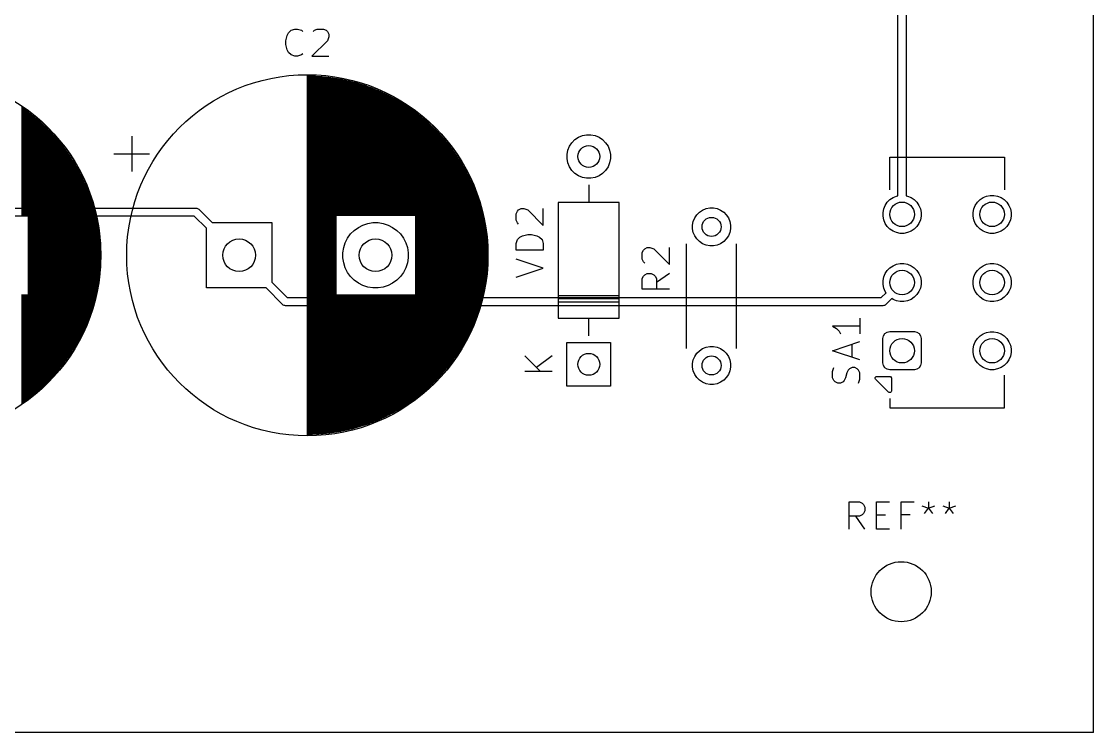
# Model space of a CAD drawing. Extents: x 119.8 to 199.8, y -185.2 to -95.2.
# Drawn here: x 160.46 to 199.76, y -185.16 to -159.09 of the extents above; entities that cross this region are included whole.
import ezdxf

# ---------------------------------------------------------------- set-up
doc = ezdxf.new("R2010")
doc.units = 0
doc.layers.add('BLACK', color=7, linetype='CONTINUOUS')

msp = doc.modelspace()

# ---------------------------------------------------------------- linework, layer by layer
at = {"layer": 'BLACK', "linetype": 'CONTINUOUS'}
for p, q in [((199.7556, -185.1644), (199.7556, -95.1644)), ((192.5881, -165.48396), (192.5881, -143.209032)), ((192.8881, -143.1469), (192.8881, -165.48396)), ((170.20229, -159.607314), (170.249909, -159.512076)), ((170.249909, -159.512076), (170.345147, -159.416838)), ((170.345147, -159.416838), (170.488004, -159.369219)), ((170.488004, -159.369219), (170.583242, -159.369219)), ((170.583242, -159.369219), (170.726099, -159.416838)), ((170.726099, -159.416838), (170.773718, -159.464457)), ((171.154671, -159.464457), (171.20229, -159.416838)), ((171.20229, -159.416838), (171.297528, -159.369219)), ((171.297528, -159.369219), (171.535623, -159.369219)), ((171.535623, -159.369219), (171.630861, -159.416838)), ((171.630861, -159.416838), (171.67848, -159.464457)), ((171.67848, -159.464457), (171.726099, -159.559695)), ((170.154671, -159.79779), (170.20229, -159.607314)), ((170.154671, -159.940647), (170.154671, -159.79779)), ((171.67848, -159.79779), (171.107052, -160.369219)), ((171.726099, -159.654933), (171.67848, -159.79779)), ((171.726099, -159.559695), (171.726099, -159.654933)), ((170.20229, -160.131123), (170.154671, -159.940647)), ((170.249909, -160.226361), (170.20229, -160.131123)), ((170.345147, -160.3216), (170.249909, -160.226361)), ((170.773718, -160.27398), (170.726099, -160.3216)), ((170.488004, -160.369219), (170.345147, -160.3216)), ((170.583242, -160.369219), (170.488004, -160.369219)), ((170.726099, -160.3216), (170.583242, -160.369219)), ((171.107052, -160.369219), (171.726099, -160.369219)), ((170.940385, -161.0844), (170.940385, -174.2444)), ((170.980385, -161.0844), (170.980385, -174.2444)), ((171.020385, -161.0844), (171.020385, -174.2444)), ((171.060385, -161.0854), (171.060385, -174.2434)), ((171.100385, -161.0864), (171.100385, -174.2424)), ((171.140385, -161.0874), (171.140385, -174.2414)), ((171.180385, -161.0884), (171.180385, -174.2404)), ((171.220385, -161.0904), (171.220385, -174.2384)), ((171.260385, -161.0924), (171.260385, -174.2364)), ((171.300385, -161.0944), (171.300385, -174.2344)), ((171.340385, -161.0964), (171.340385, -174.2324)), ((171.380385, -161.0994), (171.380385, -174.2294)), ((171.420385, -161.1014), (171.420385, -174.2274)), ((171.460385, -161.1044), (171.460385, -174.2244)), ((171.500385, -161.1084), (171.500385, -174.2204)), ((171.540385, -161.1114), (171.540385, -174.2174)), ((171.580385, -161.1154), (171.580385, -174.2134)), ((171.620385, -161.1194), (171.620385, -174.2094)), ((171.660385, -161.1234), (171.660385, -174.2054)), ((171.700385, -161.1284), (171.700385, -174.2004)), ((171.740385, -161.1334), (171.740385, -174.1954)), ((171.780385, -161.1384), (171.780385, -174.1904)), ((171.820385, -161.1434), (171.820385, -174.1854)), ((171.860385, -161.1484), (171.860385, -174.1804)), ((171.900385, -161.1544), (171.900385, -174.1744)), ((171.940385, -161.1604), (171.940385, -174.1684)), ((171.980385, -161.1664), (171.980385, -174.1624)), ((172.020385, -161.1734), (172.020385, -166.2244)), ((172.060385, -161.1794), (172.060385, -166.2244)), ((172.100385, -161.1864), (172.100385, -166.2244)), ((172.140385, -161.1944), (172.140385, -166.2244)), ((172.180385, -161.2014), (172.180385, -166.2244)), ((172.220385, -161.2094), (172.220385, -166.2244)), ((172.260385, -161.2174), (172.260385, -166.2244)), ((172.300385, -161.2254), (172.300385, -166.2244)), ((172.340385, -161.2344), (172.340385, -166.2244)), ((172.380385, -161.2434), (172.380385, -166.2244)), ((172.420385, -161.2524), (172.420385, -166.2244)), ((172.460385, -161.2614), (172.460385, -166.2244)), ((172.500385, -161.2704), (172.500385, -166.2244)), ((172.540385, -161.2804), (172.540385, -166.2244)), ((172.580385, -161.2904), (172.580385, -166.2244)), ((172.620385, -161.3014), (172.620385, -166.2244)), ((172.660385, -161.3114), (172.660385, -166.2244)), ((172.700385, -161.3224), (172.700385, -166.2244)), ((172.740385, -161.3334), (172.740385, -166.2244)), ((172.780385, -161.3454), (172.780385, -166.2244)), ((172.820385, -161.3574), (172.820385, -166.2244)), ((172.860385, -161.3694), (172.860385, -166.2244)), ((172.900385, -161.3814), (172.900385, -166.2244)), ((172.940385, -161.3934), (172.940385, -166.2244)), ((172.980385, -161.4064), (172.980385, -166.2244)), ((173.020385, -161.4194), (173.020385, -166.2244)), ((173.060385, -161.4334), (173.060385, -166.2244)), ((173.100385, -161.4464), (173.100385, -166.2244)), ((173.140385, -161.4604), (173.140385, -166.2244)), ((173.180385, -161.4744), (173.180385, -166.2244)), ((173.220385, -161.4894), (173.220385, -166.2244)), ((173.260385, -161.5044), (173.260385, -166.2244)), ((173.300385, -161.5194), (173.300385, -166.2244)), ((173.340385, -161.5344), (173.340385, -166.2244)), ((173.380385, -161.5504), (173.380385, -166.2244)), ((173.420385, -161.5664), (173.420385, -166.2244)), ((173.460385, -161.5824), (173.460385, -166.2244)), ((173.500385, -161.5994), (173.500385, -166.2244)), ((173.540385, -161.6164), (173.540385, -166.2244)), ((173.580385, -161.6334), (173.580385, -166.2244)), ((173.620385, -161.6514), (173.620385, -166.2244)), ((173.660385, -161.6694), (173.660385, -166.2244)), ((173.700385, -161.6874), (173.700385, -166.2244)), ((173.740385, -161.7054), (173.740385, -166.2244)), ((173.780385, -161.7244), (173.780385, -166.2244)), ((173.820385, -161.7434), (173.820385, -166.2244)), ((173.860385, -161.7634), (173.860385, -166.2244)), ((173.900385, -161.7834), (173.900385, -166.2244)), ((173.940385, -161.8034), (173.940385, -166.2244)), ((173.980385, -161.8234), (173.980385, -166.2244)), ((174.020385, -161.8444), (174.020385, -166.2244)), ((174.060385, -161.8654), (174.060385, -166.2244)), ((160.4756, -162.2284), (160.4756, -166.2244)), ((160.5156, -162.2554), (160.5156, -166.2244)), ((174.100385, -161.8874), (174.100385, -166.2244)), ((174.140385, -161.9094), (174.140385, -166.2244)), ((174.180385, -161.9314), (174.180385, -166.2244)), ((174.220385, -161.9544), (174.220385, -166.2244)), ((174.260385, -161.9774), (174.260385, -166.2244)), ((174.300385, -162.0004), (174.300385, -166.2244)), ((174.340385, -162.0244), (174.340385, -166.2244)), ((174.380385, -162.0484), (174.380385, -166.2244)), ((174.420385, -162.0724), (174.420385, -166.2244)), ((174.460385, -162.0974), (174.460385, -166.2244)), ((174.500385, -162.1234), (174.500385, -166.2244)), ((174.540385, -162.1484), (174.540385, -166.2244)), ((174.580385, -162.1754), (174.580385, -166.2244)), ((174.620385, -162.2014), (174.620385, -166.2244)), ((174.660385, -162.2284), (174.660385, -166.2244)), ((174.700385, -162.2554), (174.700385, -166.2244)), ((160.5556, -162.2834), (160.5556, -166.2244)), ((160.5956, -162.3124), (160.5956, -166.2244)), ((160.6356, -162.3404), (160.6356, -166.2244)), ((160.6756, -162.3694), (160.6756, -166.2244)), ((160.7156, -162.3994), (160.7156, -172.9294)), ((160.7556, -162.4294), (160.7556, -172.8994)), ((160.7956, -162.4604), (160.7956, -172.8684)), ((160.8356, -162.4914), (160.8356, -172.8374)), ((160.8756, -162.5224), (160.8756, -172.8064)), ((160.9156, -162.5544), (160.9156, -172.7744)), ((160.9556, -162.5874), (160.9556, -172.7414)), ((160.9956, -162.6204), (160.9956, -172.7084)), ((161.0356, -162.6544), (161.0356, -172.6744)), ((174.740385, -162.2834), (174.740385, -166.2244)), ((174.780385, -162.3124), (174.780385, -166.2244)), ((174.820385, -162.3404), (174.820385, -166.2244)), ((174.860385, -162.3694), (174.860385, -166.2244)), ((174.900385, -162.3994), (174.900385, -172.9294)), ((174.940385, -162.4294), (174.940385, -172.8994)), ((174.980385, -162.4604), (174.980385, -172.8684)), ((175.020385, -162.4914), (175.020385, -172.8374)), ((175.060385, -162.5224), (175.060385, -172.8064)), ((175.100385, -162.5544), (175.100385, -172.7744)), ((175.140385, -162.5874), (175.140385, -172.7414)), ((175.180385, -162.6204), (175.180385, -172.7084)), ((175.220385, -162.6544), (175.220385, -172.6744)), ((161.0756, -162.6884), (161.0756, -172.6404)), ((161.1156, -162.7234), (161.1156, -172.6054)), ((161.1556, -162.7584), (161.1556, -172.5704)), ((161.1956, -162.7944), (161.1956, -172.5344)), ((161.2356, -162.8304), (161.2356, -172.4984)), ((161.2756, -162.8674), (161.2756, -172.4614)), ((161.3156, -162.9054), (161.3156, -172.4234)), ((161.3556, -162.9434), (161.3556, -172.3854)), ((161.3956, -162.9824), (161.3956, -172.3464)), ((161.4356, -163.0224), (161.4356, -172.3064)), ((175.260385, -162.6884), (175.260385, -172.6404)), ((175.300385, -162.7234), (175.300385, -172.6054)), ((175.340385, -162.7584), (175.340385, -172.5704)), ((175.380385, -162.7944), (175.380385, -172.5344)), ((175.420385, -162.8304), (175.420385, -172.4984)), ((175.460385, -162.8674), (175.460385, -172.4614)), ((175.500385, -162.9054), (175.500385, -172.4234)), ((175.540385, -162.9434), (175.540385, -172.3854)), ((175.580385, -162.9824), (175.580385, -172.3464)), ((175.620385, -163.0224), (175.620385, -172.3064)), ((161.4756, -163.0624), (161.4756, -172.2664)), ((161.5156, -163.1034), (161.5156, -172.2254)), ((161.5556, -163.1454), (161.5556, -172.1834)), ((161.5956, -163.1874), (161.5956, -172.1414)), ((161.6356, -163.2314), (161.6356, -172.0974)), ((161.6756, -163.2754), (161.6756, -172.0534)), ((161.7156, -163.3204), (161.7156, -172.0084)), ((161.7556, -163.3654), (161.7556, -171.9634)), ((161.7956, -163.4124), (161.7956, -171.9164)), ((164.505816, -163.2994), (164.505816, -164.5994)), ((175.660385, -163.0624), (175.660385, -172.2664)), ((175.700385, -163.1034), (175.700385, -172.2254)), ((175.740385, -163.1454), (175.740385, -172.1834)), ((175.780385, -163.1874), (175.780385, -172.1414)), ((175.820385, -163.2314), (175.820385, -172.0974)), ((175.860385, -163.2754), (175.860385, -172.0534)), ((175.900385, -163.3204), (175.900385, -172.0084)), ((175.940385, -163.3654), (175.940385, -171.9634)), ((175.980385, -163.4124), (175.980385, -171.9164)), ((180.637192, -163.536885), (180.748085, -163.425992)), ((180.748085, -163.425992), (180.878483, -163.338863)), ((180.878483, -163.338863), (181.023372, -163.278848)), ((181.023372, -163.278848), (181.177186, -163.248252)), ((181.177186, -163.248252), (181.334014, -163.248252)), ((181.334014, -163.248252), (181.487828, -163.278848)), ((181.487828, -163.278848), (181.632717, -163.338863)), ((181.632717, -163.338863), (181.763115, -163.425992)), ((181.763115, -163.425992), (181.874008, -163.536885)), ((161.8356, -163.4594), (161.8356, -171.8694)), ((161.8756, -163.5084), (161.8756, -171.8204)), ((161.9156, -163.5574), (161.9156, -171.7714)), ((161.9556, -163.6074), (161.9556, -171.7214)), ((161.9956, -163.6584), (161.9956, -171.6704)), ((162.0356, -163.7114), (162.0356, -171.6174)), ((162.0756, -163.7644), (162.0756, -171.5644)), ((162.1156, -163.8194), (162.1156, -171.5094)), ((176.020385, -163.4594), (176.020385, -171.8694)), ((176.060385, -163.5084), (176.060385, -171.8204)), ((176.100385, -163.5574), (176.100385, -171.7714)), ((176.140385, -163.6074), (176.140385, -171.7214)), ((176.180385, -163.6584), (176.180385, -171.6704)), ((176.220385, -163.7114), (176.220385, -171.6174)), ((176.260385, -163.7644), (176.260385, -171.5644)), ((176.300385, -163.8194), (176.300385, -171.5094)), ((180.459452, -163.965986), (180.490048, -163.812172)), ((180.490048, -163.812172), (180.550063, -163.667283)), ((180.550063, -163.667283), (180.637192, -163.536885)), ((181.874008, -163.536885), (181.961137, -163.667283)), ((181.961137, -163.667283), (182.021152, -163.812172)), ((182.021152, -163.812172), (182.051748, -163.965986)), ((162.1556, -163.8754), (162.1556, -171.4534)), ((162.1956, -163.9324), (162.1956, -171.3964)), ((162.2356, -163.9904), (162.2356, -171.3384)), ((162.2756, -164.0504), (162.2756, -171.2784)), ((162.3156, -164.1114), (162.3156, -171.2174)), ((162.3556, -164.1744), (162.3556, -171.1544)), ((162.3956, -164.2384), (162.3956, -171.0904)), ((163.855816, -163.9494), (165.155816, -163.9494)), ((176.340385, -163.8754), (176.340385, -171.4534)), ((176.380385, -163.9324), (176.380385, -171.3964)), ((176.420385, -163.9904), (176.420385, -171.3384)), ((176.460385, -164.0504), (176.460385, -171.2784)), ((176.500385, -164.1114), (176.500385, -171.2174)), ((176.540385, -164.1744), (176.540385, -171.1544)), ((176.580385, -164.2384), (176.580385, -171.0904)), ((180.459452, -164.122814), (180.459452, -163.965986)), ((180.490048, -164.276628), (180.459452, -164.122814)), ((182.051748, -164.122814), (182.021152, -164.276628)), ((182.051748, -163.965986), (182.051748, -164.122814)), ((192.2881, -164.0644), (196.4881, -164.0644)), ((192.2881, -165.2644), (192.2881, -164.0644)), ((196.4881, -164.0644), (196.4881, -165.2644)), ((162.4356, -164.3044), (162.4356, -171.0244)), ((162.4756, -164.3714), (162.4756, -170.9574)), ((162.5156, -164.4414), (162.5156, -170.8874)), ((162.5556, -164.5134), (162.5556, -170.8154)), ((162.5956, -164.5874), (162.5956, -170.7414)), ((176.620385, -164.3044), (176.620385, -171.0244)), ((176.660385, -164.3714), (176.660385, -170.9574)), ((176.700385, -164.4414), (176.700385, -170.8874)), ((176.740385, -164.5134), (176.740385, -170.8154)), ((176.780385, -164.5874), (176.780385, -170.7414)), ((180.550063, -164.421517), (180.490048, -164.276628)), ((180.637192, -164.551915), (180.550063, -164.421517)), ((180.748085, -164.662808), (180.637192, -164.551915)), ((181.874008, -164.551915), (181.763115, -164.662808)), ((181.961137, -164.421517), (181.874008, -164.551915)), ((182.021152, -164.276628), (181.961137, -164.421517)), ((162.6356, -164.6634), (162.6356, -170.6654)), ((162.6756, -164.7414), (162.6756, -170.5874)), ((162.7156, -164.8234), (162.7156, -170.5054)), ((162.7556, -164.9074), (162.7556, -170.4214)), ((162.7956, -164.9944), (162.7956, -170.3344)), ((176.820385, -164.6634), (176.820385, -170.6654)), ((176.860385, -164.7414), (176.860385, -170.5874)), ((176.900385, -164.8234), (176.900385, -170.5054)), ((176.940385, -164.9074), (176.940385, -170.4214)), ((176.980385, -164.9944), (176.980385, -170.3344)), ((180.878483, -164.749937), (180.748085, -164.662808)), ((181.023372, -164.809952), (180.878483, -164.749937)), ((181.177186, -164.840548), (181.023372, -164.809952)), ((181.334014, -164.840548), (181.177186, -164.840548)), ((181.487828, -164.809952), (181.334014, -164.840548)), ((181.632717, -164.749937), (181.487828, -164.809952)), ((181.763115, -164.662808), (181.632717, -164.749937)), ((162.8356, -165.0854), (162.8356, -170.2434)), ((162.8756, -165.1804), (162.8756, -170.1484)), ((162.9156, -165.2794), (162.9156, -170.0494)), ((162.9556, -165.3844), (162.9556, -169.9444)), ((177.020385, -165.0854), (177.020385, -170.2434)), ((177.060385, -165.1804), (177.060385, -170.1484)), ((177.100385, -165.2794), (177.100385, -170.0494)), ((177.140385, -165.3844), (177.140385, -169.9444)), ((181.2556, -165.0844), (181.2556, -165.7344)), ((162.9956, -165.4934), (162.9956, -169.8354)), ((163.0356, -165.6104), (163.0356, -169.7184)), ((163.0756, -165.7344), (163.0756, -169.5944)), ((177.180385, -165.4934), (177.180385, -169.8354)), ((177.220385, -165.6104), (177.220385, -169.7184)), ((177.260385, -165.7344), (177.260385, -169.5944)), ((180.1356, -165.7344), (180.1356, -169.9744)), ((182.3756, -165.7344), (180.1356, -165.7344)), ((182.3756, -169.9744), (182.3756, -165.7344)), ((192.120755, -165.834422), (192.196993, -165.720325)), ((192.196993, -165.720325), (192.294025, -165.623293)), ((192.294025, -165.623293), (192.408122, -165.547055)), ((192.408122, -165.547055), (192.534901, -165.494542)), ((192.534901, -165.494542), (192.5881, -165.48396)), ((192.8881, -165.48396), (192.941299, -165.494542)), ((192.941299, -165.494542), (193.068078, -165.547055)), ((193.068078, -165.547055), (193.182175, -165.623293)), ((193.182175, -165.623293), (193.279207, -165.720325)), ((193.279207, -165.720325), (193.355445, -165.834422)), ((195.420755, -165.834422), (195.496993, -165.720325)), ((195.496993, -165.720325), (195.594025, -165.623293)), ((195.594025, -165.623293), (195.708122, -165.547055)), ((195.708122, -165.547055), (195.834901, -165.494542)), ((195.834901, -165.494542), (195.969488, -165.467771)), ((195.969488, -165.467771), (196.106712, -165.467771)), ((196.106712, -165.467771), (196.241299, -165.494542)), ((196.241299, -165.494542), (196.368078, -165.547055)), ((196.368078, -165.547055), (196.482175, -165.623293)), ((196.482175, -165.623293), (196.579207, -165.720325)), ((196.579207, -165.720325), (196.655445, -165.834422)), ((148.239747, -165.9344), (166.860385, -165.9344)), ((163.1156, -165.8674), (163.1156, -169.4614)), ((163.1556, -166.0124), (163.1556, -169.3164)), ((163.1956, -166.1714), (163.1956, -169.1574)), ((166.860385, -165.9344), (166.889649, -165.937282)), ((166.889649, -165.937282), (166.912046, -165.946559)), ((166.912046, -165.946559), (166.94372, -165.959679)), ((166.94372, -165.959679), (166.966451, -165.978334)), ((166.966451, -165.978334), (167.452517, -166.4644)), ((177.300385, -165.8674), (177.300385, -169.4614)), ((177.340385, -166.0124), (177.340385, -169.3164)), ((177.380385, -166.1714), (177.380385, -169.1574)), ((178.590419, -166.14059), (178.638038, -166.045352)), ((178.590419, -166.378685), (178.590419, -166.14059)), ((178.638038, -166.045352), (178.685657, -165.997733)), ((178.685657, -165.997733), (178.780895, -165.950114)), ((178.780895, -165.950114), (178.876133, -165.950114)), ((178.876133, -165.950114), (179.01899, -165.997733)), ((179.01899, -165.997733), (179.590419, -166.569161)), ((179.590419, -166.569161), (179.590419, -165.950114)), ((185.138255, -166.294422), (185.214493, -166.180325)), ((185.214493, -166.180325), (185.311525, -166.083293)), ((185.311525, -166.083293), (185.425622, -166.007055)), ((185.425622, -166.007055), (185.552401, -165.954542)), ((185.552401, -165.954542), (185.686988, -165.927771)), ((185.686988, -165.927771), (185.824212, -165.927771)), ((185.824212, -165.927771), (185.958799, -165.954542)), ((185.958799, -165.954542), (186.085578, -166.007055)), ((186.085578, -166.007055), (186.199675, -166.083293)), ((186.199675, -166.083293), (186.296707, -166.180325)), ((186.296707, -166.180325), (186.372945, -166.294422)), ((192.041471, -166.095788), (192.068242, -165.961201)), ((192.041471, -166.233012), (192.041471, -166.095788)), ((192.068242, -165.961201), (192.120755, -165.834422)), ((193.355445, -165.834422), (193.407958, -165.961201)), ((193.407958, -165.961201), (193.434729, -166.095788)), ((193.434729, -166.095788), (193.434729, -166.233012)), ((195.341471, -166.095788), (195.368242, -165.961201)), ((195.341471, -166.233012), (195.341471, -166.095788)), ((195.368242, -165.961201), (195.420755, -165.834422)), ((196.655445, -165.834422), (196.707958, -165.961201)), ((196.707958, -165.961201), (196.734729, -166.095788)), ((196.734729, -166.095788), (196.734729, -166.233012)), ((166.798253, -166.2344), (148.239747, -166.2344)), ((163.2356, -166.3504), (163.2356, -168.9784)), ((163.2756, -166.5584), (163.2756, -168.7704)), ((167.240385, -166.676532), (166.798253, -166.2344)), ((167.452517, -166.4644), (169.640385, -166.4644)), ((169.640385, -166.4644), (169.640385, -168.652268)), ((172.813387, -166.641232), (172.981165, -166.555745)), ((172.981165, -166.555745), (173.160251, -166.497556)), ((173.160251, -166.497556), (173.346234, -166.468099)), ((173.346234, -166.468099), (173.534536, -166.468099)), ((173.534536, -166.468099), (173.720519, -166.497556)), ((173.720519, -166.497556), (173.899605, -166.555745)), ((173.899605, -166.555745), (174.067383, -166.641232)), ((177.420385, -166.3504), (177.420385, -168.9784)), ((177.460385, -166.5584), (177.460385, -168.7704)), ((178.638038, -166.473923), (178.590419, -166.378685)), ((178.685657, -166.521542), (178.638038, -166.473923)), ((185.058971, -166.555788), (185.085742, -166.421201)), ((185.058971, -166.693012), (185.058971, -166.555788)), ((185.085742, -166.421201), (185.138255, -166.294422)), ((186.372945, -166.294422), (186.425458, -166.421201)), ((186.425458, -166.421201), (186.452229, -166.555788)), ((186.452229, -166.555788), (186.452229, -166.693012)), ((192.068242, -166.367599), (192.041471, -166.233012)), ((192.120755, -166.494378), (192.068242, -166.367599)), ((192.196993, -166.608475), (192.120755, -166.494378)), ((193.355445, -166.494378), (193.279207, -166.608475)), ((193.407958, -166.367599), (193.355445, -166.494378)), ((193.434729, -166.233012), (193.407958, -166.367599)), ((195.368242, -166.367599), (195.341471, -166.233012)), ((195.420755, -166.494378), (195.368242, -166.367599)), ((195.496993, -166.608475), (195.420755, -166.494378)), ((196.655445, -166.494378), (196.579207, -166.608475)), ((196.707958, -166.367599), (196.655445, -166.494378)), ((196.734729, -166.233012), (196.707958, -166.367599)), ((163.3156, -166.8154), (163.3156, -168.5134)), ((167.240385, -168.8644), (167.240385, -166.676532)), ((172.417217, -167.037402), (172.527898, -166.885062)), ((172.527898, -166.885062), (172.661047, -166.751913)), ((172.661047, -166.751913), (172.813387, -166.641232)), ((174.067383, -166.641232), (174.219723, -166.751913)), ((174.219723, -166.751913), (174.352872, -166.885062)), ((174.352872, -166.885062), (174.463553, -167.037402)), ((177.500385, -166.8154), (177.500385, -168.5134)), ((178.733276, -166.997733), (178.828514, -166.950114)), ((178.828514, -166.950114), (179.01899, -166.902495)), ((179.01899, -166.902495), (179.161847, -166.902495)), ((179.161847, -166.902495), (179.352323, -166.950114)), ((179.352323, -166.950114), (179.447561, -166.997733)), ((185.085742, -166.827599), (185.058971, -166.693012)), ((185.138255, -166.954378), (185.085742, -166.827599)), ((185.214493, -167.068475), (185.138255, -166.954378)), ((186.372945, -166.954378), (186.296707, -167.068475)), ((186.425458, -166.827599), (186.372945, -166.954378)), ((186.452229, -166.693012), (186.425458, -166.827599)), ((192.294025, -166.705507), (192.196993, -166.608475)), ((192.408122, -166.781745), (192.294025, -166.705507)), ((192.534901, -166.834258), (192.408122, -166.781745)), ((192.669488, -166.861029), (192.534901, -166.834258)), ((192.806712, -166.861029), (192.669488, -166.861029)), ((192.941299, -166.834258), (192.806712, -166.861029)), ((193.068078, -166.781745), (192.941299, -166.834258)), ((193.182175, -166.705507), (193.068078, -166.781745)), ((193.279207, -166.608475), (193.182175, -166.705507)), ((195.594025, -166.705507), (195.496993, -166.608475)), ((195.708122, -166.781745), (195.594025, -166.705507)), ((195.834901, -166.834258), (195.708122, -166.781745)), ((195.969488, -166.861029), (195.834901, -166.834258)), ((196.106712, -166.861029), (195.969488, -166.861029)), ((196.241299, -166.834258), (196.106712, -166.861029)), ((196.368078, -166.781745), (196.241299, -166.834258)), ((196.482175, -166.705507), (196.368078, -166.781745)), ((196.579207, -166.608475), (196.482175, -166.705507)), ((163.3556, -167.1904), (163.3556, -168.1384)), ((172.273541, -167.384266), (172.33173, -167.20518)), ((172.33173, -167.20518), (172.417217, -167.037402)), ((174.463553, -167.037402), (174.54904, -167.20518)), ((174.54904, -167.20518), (174.607229, -167.384266)), ((177.540385, -167.1904), (177.540385, -168.1384)), ((178.590419, -167.235828), (178.638038, -167.092971)), ((178.590419, -167.473923), (178.590419, -167.235828)), ((178.638038, -167.092971), (178.733276, -166.997733)), ((179.447561, -166.997733), (179.5428, -167.092971)), ((179.5428, -167.092971), (179.590419, -167.235828)), ((179.590419, -167.235828), (179.590419, -167.473923)), ((183.305657, -167.426304), (183.400895, -167.378685)), ((183.400895, -167.378685), (183.496133, -167.378685)), ((183.496133, -167.378685), (183.63899, -167.426304)), ((184.210419, -167.997732), (184.210419, -167.378685)), ((184.8356, -171.0844), (184.8356, -167.2444)), ((185.311525, -167.165507), (185.214493, -167.068475)), ((185.425622, -167.241745), (185.311525, -167.165507)), ((185.552401, -167.294258), (185.425622, -167.241745)), ((185.686988, -167.321029), (185.552401, -167.294258)), ((185.824212, -167.321029), (185.686988, -167.321029)), ((185.958799, -167.294258), (185.824212, -167.321029)), ((186.085578, -167.241745), (185.958799, -167.294258)), ((186.199675, -167.165507), (186.085578, -167.241745)), ((186.296707, -167.068475), (186.199675, -167.165507)), ((186.6756, -171.0844), (186.6756, -167.2444)), ((172.244084, -167.570249), (172.273541, -167.384266)), ((172.244084, -167.758551), (172.244084, -167.570249)), ((172.273541, -167.944534), (172.244084, -167.758551)), ((174.607229, -167.384266), (174.636686, -167.570249)), ((174.636686, -167.758551), (174.607229, -167.944534)), ((174.636686, -167.570249), (174.636686, -167.758551)), ((179.590419, -167.473923), (178.590419, -167.473923)), ((183.210419, -167.569161), (183.258038, -167.473923)), ((183.210419, -167.807256), (183.210419, -167.569161)), ((183.258038, -167.473923), (183.305657, -167.426304)), ((183.63899, -167.426304), (184.210419, -167.997732)), ((172.33173, -168.12362), (172.273541, -167.944534)), ((172.417217, -168.291398), (172.33173, -168.12362)), ((174.54904, -168.12362), (174.463553, -168.291398)), ((174.607229, -167.944534), (174.54904, -168.12362)), ((179.590419, -168.14059), (178.590419, -167.807257)), ((178.590419, -168.473923), (179.590419, -168.14059)), ((183.258038, -167.902494), (183.210419, -167.807256)), ((183.305657, -167.950113), (183.258038, -167.902494)), ((192.196993, -168.220325), (192.294025, -168.123293)), ((192.294025, -168.123293), (192.408122, -168.047055)), ((192.408122, -168.047055), (192.534901, -167.994542)), ((192.534901, -167.994542), (192.669488, -167.967771)), ((192.669488, -167.967771), (192.806712, -167.967771)), ((192.806712, -167.967771), (192.941299, -167.994542)), ((192.941299, -167.994542), (193.068078, -168.047055)), ((193.068078, -168.047055), (193.182175, -168.123293)), ((193.182175, -168.123293), (193.279207, -168.220325)), ((195.496993, -168.220325), (195.594025, -168.123293)), ((195.594025, -168.123293), (195.708122, -168.047055)), ((195.708122, -168.047055), (195.834901, -167.994542)), ((195.834901, -167.994542), (195.969488, -167.967771)), ((195.969488, -167.967771), (196.106712, -167.967771)), ((196.106712, -167.967771), (196.241299, -167.994542)), ((196.241299, -167.994542), (196.368078, -168.047055)), ((196.368078, -168.047055), (196.482175, -168.123293)), ((196.482175, -168.123293), (196.579207, -168.220325)), ((172.527898, -168.443738), (172.417217, -168.291398)), ((172.661047, -168.576887), (172.527898, -168.443738)), ((174.352872, -168.443738), (174.219723, -168.576887)), ((174.463553, -168.291398), (174.352872, -168.443738)), ((183.210419, -168.521542), (183.258038, -168.426304)), ((183.210419, -168.902494), (183.210419, -168.521542)), ((183.258038, -168.426304), (183.305657, -168.378685)), ((183.305657, -168.378685), (183.400895, -168.331066)), ((183.400895, -168.331066), (183.543752, -168.331066)), ((183.543752, -168.331066), (183.63899, -168.378685)), ((183.63899, -168.378685), (183.686609, -168.426304)), ((183.686609, -168.426304), (183.734228, -168.521542)), ((184.210419, -168.331066), (183.734228, -168.664399)), ((183.734228, -168.521542), (183.734228, -168.902494)), ((192.041471, -168.595788), (192.068242, -168.461201)), ((192.068242, -168.461201), (192.120755, -168.334422)), ((192.120755, -168.334422), (192.196993, -168.220325)), ((193.279207, -168.220325), (193.355445, -168.334422)), ((193.355445, -168.334422), (193.407958, -168.461201)), ((193.407958, -168.461201), (193.434729, -168.595788)), ((195.341471, -168.595788), (195.368242, -168.461201)), ((195.368242, -168.461201), (195.420755, -168.334422)), ((195.420755, -168.334422), (195.496993, -168.220325)), ((196.579207, -168.220325), (196.655445, -168.334422)), ((196.655445, -168.334422), (196.707958, -168.461201)), ((196.707958, -168.461201), (196.734729, -168.595788)), ((169.428253, -168.8644), (167.240385, -168.8644)), ((170.034319, -169.470466), (169.428253, -168.8644)), ((169.640385, -168.652268), (170.202517, -169.2144)), ((172.813387, -168.687568), (172.661047, -168.576887)), ((172.981165, -168.773055), (172.813387, -168.687568)), ((173.160251, -168.831244), (172.981165, -168.773055)), ((173.346234, -168.860701), (173.160251, -168.831244)), ((173.534536, -168.860701), (173.346234, -168.860701)), ((173.720519, -168.831244), (173.534536, -168.860701)), ((173.899605, -168.773055), (173.720519, -168.831244)), ((174.067383, -168.687568), (173.899605, -168.773055)), ((174.219723, -168.576887), (174.067383, -168.687568)), ((184.210419, -168.902494), (183.210419, -168.902494)), ((192.041471, -168.733012), (192.041471, -168.595788)), ((192.068242, -168.867599), (192.041471, -168.733012)), ((192.120755, -168.994378), (192.068242, -168.867599)), ((193.407958, -168.867599), (193.355445, -168.994378)), ((193.434729, -168.733012), (193.407958, -168.867599)), ((193.434729, -168.595788), (193.434729, -168.733012)), ((195.341471, -168.733012), (195.341471, -168.595788)), ((195.368242, -168.867599), (195.341471, -168.733012)), ((195.420755, -168.994378), (195.368242, -168.867599)), ((196.707958, -168.867599), (196.655445, -168.994378)), ((196.734729, -168.733012), (196.707958, -168.867599)), ((196.734729, -168.595788), (196.734729, -168.733012)), ((160.4756, -169.1044), (160.4756, -173.1004)), ((160.5156, -169.1044), (160.5156, -173.0734)), ((160.5556, -169.1044), (160.5556, -173.0454)), ((160.5956, -169.1044), (160.5956, -173.0164)), ((160.6356, -169.1044), (160.6356, -172.9884)), ((160.6756, -169.1044), (160.6756, -172.9594)), ((170.202517, -169.2144), (191.975968, -169.2144)), ((172.020385, -169.1044), (172.020385, -174.1554)), ((172.060385, -169.1044), (172.060385, -174.1494)), ((172.100385, -169.1044), (172.100385, -174.1424)), ((172.140385, -169.1044), (172.140385, -174.1344)), ((172.180385, -169.1044), (172.180385, -174.1274)), ((172.220385, -169.1044), (172.220385, -174.1194)), ((172.260385, -169.1044), (172.260385, -174.1114)), ((172.300385, -169.1044), (172.300385, -174.1034)), ((172.340385, -169.1044), (172.340385, -174.0944)), ((172.380385, -169.1044), (172.380385, -174.0854)), ((172.420385, -169.1044), (172.420385, -174.0764)), ((172.460385, -169.1044), (172.460385, -174.0674)), ((172.500385, -169.1044), (172.500385, -174.0584)), ((172.540385, -169.1044), (172.540385, -174.0484)), ((172.580385, -169.1044), (172.580385, -174.0384)), ((172.620385, -169.1044), (172.620385, -174.0274)), ((172.660385, -169.1044), (172.660385, -174.0174)), ((172.700385, -169.1044), (172.700385, -174.0064)), ((172.740385, -169.1044), (172.740385, -173.9954)), ((172.780385, -169.1044), (172.780385, -173.9834)), ((172.820385, -169.1044), (172.820385, -173.9714)), ((172.860385, -169.1044), (172.860385, -173.9594)), ((172.900385, -169.1044), (172.900385, -173.9474)), ((172.940385, -169.1044), (172.940385, -173.9354)), ((172.980385, -169.1044), (172.980385, -173.9224)), ((173.020385, -169.1044), (173.020385, -173.9094)), ((173.060385, -169.1044), (173.060385, -173.8954)), ((173.100385, -169.1044), (173.100385, -173.8824)), ((173.140385, -169.1044), (173.140385, -173.8684)), ((173.180385, -169.1044), (173.180385, -173.8544)), ((173.220385, -169.1044), (173.220385, -173.8394)), ((173.260385, -169.1044), (173.260385, -173.8244)), ((173.300385, -169.1044), (173.300385, -173.8094)), ((173.340385, -169.1044), (173.340385, -173.7944)), ((173.380385, -169.1044), (173.380385, -173.7784)), ((173.420385, -169.1044), (173.420385, -173.7624)), ((173.460385, -169.1044), (173.460385, -173.7464)), ((173.500385, -169.1044), (173.500385, -173.7294)), ((173.540385, -169.1044), (173.540385, -173.7124)), ((173.580385, -169.1044), (173.580385, -173.6954)), ((173.620385, -169.1044), (173.620385, -173.6774)), ((173.660385, -169.1044), (173.660385, -173.6594)), ((173.700385, -169.1044), (173.700385, -173.6414)), ((173.740385, -169.1044), (173.740385, -173.6234)), ((173.780385, -169.1044), (173.780385, -173.6044)), ((173.820385, -169.1044), (173.820385, -173.5854)), ((173.860385, -169.1044), (173.860385, -173.5654)), ((173.900385, -169.1044), (173.900385, -173.5454)), ((173.940385, -169.1044), (173.940385, -173.5254)), ((173.980385, -169.1044), (173.980385, -173.5054)), ((174.020385, -169.1044), (174.020385, -173.4844)), ((174.060385, -169.1044), (174.060385, -173.4634)), ((174.100385, -169.1044), (174.100385, -173.4414)), ((174.140385, -169.1044), (174.140385, -173.4194)), ((174.180385, -169.1044), (174.180385, -173.3974)), ((174.220385, -169.1044), (174.220385, -173.3744)), ((174.260385, -169.1044), (174.260385, -173.3514)), ((174.300385, -169.1044), (174.300385, -173.3284)), ((174.340385, -169.1044), (174.340385, -173.3044)), ((174.380385, -169.1044), (174.380385, -173.2804)), ((174.420385, -169.1044), (174.420385, -173.2564)), ((174.460385, -169.1044), (174.460385, -173.2314)), ((174.500385, -169.1044), (174.500385, -173.2054)), ((174.540385, -169.1044), (174.540385, -173.1804)), ((174.580385, -169.1044), (174.580385, -173.1534)), ((174.620385, -169.1044), (174.620385, -173.1274)), ((174.660385, -169.1044), (174.660385, -173.1004)), ((174.700385, -169.1044), (174.700385, -173.0734)), ((174.740385, -169.1044), (174.740385, -173.0454)), ((174.780385, -169.1044), (174.780385, -173.0164)), ((174.820385, -169.1044), (174.820385, -172.9884)), ((174.860385, -169.1044), (174.860385, -172.9594)), ((180.1356, -169.1344), (182.3756, -169.1344)), ((180.1356, -169.2544), (182.3756, -169.2544)), ((191.975968, -169.2144), (192.15089, -169.039477)), ((192.15089, -169.039477), (192.120755, -168.994378)), ((192.363022, -169.251609), (192.144166, -169.470466)), ((192.408122, -169.281745), (192.363022, -169.251609)), ((192.534901, -169.334258), (192.408122, -169.281745)), ((192.669488, -169.361029), (192.534901, -169.334258)), ((192.941299, -169.334258), (192.806712, -169.361029)), ((193.068078, -169.281745), (192.941299, -169.334258)), ((193.182175, -169.205507), (193.068078, -169.281745)), ((193.279207, -169.108475), (193.182175, -169.205507)), ((193.355445, -168.994378), (193.279207, -169.108475)), ((195.496993, -169.108475), (195.420755, -168.994378)), ((195.594025, -169.205507), (195.496993, -169.108475)), ((195.708122, -169.281745), (195.594025, -169.205507)), ((195.834901, -169.334258), (195.708122, -169.281745)), ((195.969488, -169.361029), (195.834901, -169.334258)), ((196.241299, -169.334258), (196.106712, -169.361029)), ((196.368078, -169.281745), (196.241299, -169.334258)), ((196.482175, -169.205507), (196.368078, -169.281745)), ((196.579207, -169.108475), (196.482175, -169.205507)), ((196.655445, -168.994378), (196.579207, -169.108475)), ((170.05705, -169.489121), (170.034319, -169.470466)), ((170.088724, -169.50224), (170.05705, -169.489121)), ((170.111121, -169.511518), (170.088724, -169.50224)), ((170.140385, -169.5144), (170.111121, -169.511518)), ((192.0381, -169.5144), (170.140385, -169.5144)), ((180.1356, -169.3744), (182.3756, -169.3744)), ((192.067364, -169.511518), (192.0381, -169.5144)), ((192.089761, -169.50224), (192.067364, -169.511518)), ((192.121435, -169.489121), (192.089761, -169.50224)), ((192.144166, -169.470466), (192.121435, -169.489121)), ((192.806712, -169.361029), (192.669488, -169.361029)), ((196.106712, -169.361029), (195.969488, -169.361029)), ((180.1356, -169.9744), (182.3756, -169.9744)), ((181.2556, -170.6244), (181.2556, -169.9744)), ((191.192919, -169.973923), (191.192919, -170.545351)), ((191.192919, -170.259637), (190.192919, -170.259637)), ((190.192919, -170.259637), (190.335776, -170.354875)), ((190.335776, -170.354875), (190.431014, -170.450113)), ((190.431014, -170.450113), (190.478633, -170.545351)), ((192.111323, -170.537623), (192.192429, -170.48343)), ((192.192429, -170.48343), (192.2881, -170.4644)), ((192.2881, -170.4644), (193.1881, -170.4644)), ((193.1881, -170.4644), (193.283771, -170.48343)), ((193.283771, -170.48343), (193.364877, -170.537623)), ((195.708122, -170.547055), (195.834901, -170.494542)), ((195.834901, -170.494542), (195.969488, -170.467771)), ((195.969488, -170.467771), (196.106712, -170.467771)), ((196.106712, -170.467771), (196.241299, -170.494542)), ((196.241299, -170.494542), (196.368078, -170.547055)), ((180.4556, -172.4644), (180.4556, -170.8644)), ((180.4556, -170.8644), (182.0556, -170.8644)), ((182.0556, -170.8644), (182.0556, -172.4644)), ((190.192919, -171.164399), (191.192919, -170.831066)), ((192.0381, -170.7144), (192.05713, -170.618729)), ((192.0381, -171.6144), (192.0381, -170.7144)), ((192.05713, -170.618729), (192.111323, -170.537623)), ((193.364877, -170.537623), (193.41907, -170.618729)), ((193.41907, -170.618729), (193.4381, -170.7144)), ((193.4381, -170.7144), (193.4381, -171.6144)), ((195.368242, -170.961201), (195.420755, -170.834422)), ((195.420755, -170.834422), (195.496993, -170.720325)), ((195.496993, -170.720325), (195.594025, -170.623293)), ((195.594025, -170.623293), (195.708122, -170.547055)), ((196.368078, -170.547055), (196.482175, -170.623293)), ((196.482175, -170.623293), (196.579207, -170.720325)), ((196.579207, -170.720325), (196.655445, -170.834422)), ((196.655445, -170.834422), (196.707958, -170.961201)), ((185.138255, -171.374422), (185.214493, -171.260325)), ((185.214493, -171.260325), (185.311525, -171.163293)), ((185.311525, -171.163293), (185.425622, -171.087055)), ((185.425622, -171.087055), (185.552401, -171.034542)), ((185.552401, -171.034542), (185.686988, -171.007771)), ((185.686988, -171.007771), (185.824212, -171.007771)), ((185.824212, -171.007771), (185.958799, -171.034542)), ((185.958799, -171.034542), (186.085578, -171.087055)), ((186.085578, -171.087055), (186.199675, -171.163293)), ((186.199675, -171.163293), (186.296707, -171.260325)), ((186.296707, -171.260325), (186.372945, -171.374422)), ((191.192919, -171.497732), (190.192919, -171.164399)), ((190.907204, -171.402494), (190.907204, -170.926304)), ((195.341471, -171.095788), (195.368242, -170.961201)), ((195.341471, -171.233012), (195.341471, -171.095788)), ((195.368242, -171.367599), (195.341471, -171.233012)), ((196.707958, -170.961201), (196.734729, -171.095788)), ((196.734729, -171.233012), (196.707958, -171.367599)), ((196.734729, -171.095788), (196.734729, -171.233012)), ((178.910419, -171.354876), (179.481847, -171.926304)), ((179.910419, -171.354876), (179.33899, -171.783447)), ((185.058971, -171.635788), (185.085742, -171.501201)), ((185.058971, -171.773012), (185.058971, -171.635788)), ((185.085742, -171.501201), (185.138255, -171.374422)), ((186.372945, -171.374422), (186.425458, -171.501201)), ((186.425458, -171.501201), (186.452229, -171.635788)), ((186.452229, -171.635788), (186.452229, -171.773012)), ((192.05713, -171.710071), (192.0381, -171.6144)), ((193.4381, -171.6144), (193.41907, -171.710071)), ((195.420755, -171.494378), (195.368242, -171.367599)), ((195.496993, -171.608475), (195.420755, -171.494378)), ((195.594025, -171.705507), (195.496993, -171.608475)), ((196.579207, -171.608475), (196.482175, -171.705507)), ((196.655445, -171.494378), (196.579207, -171.608475)), ((196.707958, -171.367599), (196.655445, -171.494378)), ((179.910419, -171.926304), (178.910419, -171.926304)), ((185.085742, -171.907599), (185.058971, -171.773012)), ((185.138255, -172.034378), (185.085742, -171.907599)), ((185.214493, -172.148475), (185.138255, -172.034378)), ((186.372945, -172.034378), (186.296707, -172.148475)), ((186.425458, -171.907599), (186.372945, -172.034378)), ((186.452229, -171.773012), (186.425458, -171.907599)), ((190.192919, -171.926304), (190.240538, -171.783447)), ((190.192919, -172.164399), (190.192919, -171.926304)), ((190.716728, -171.973923), (190.669109, -172.164399)), ((190.764347, -171.878685), (190.716728, -171.973923)), ((190.811966, -171.831066), (190.764347, -171.878685)), ((190.907204, -171.783447), (190.811966, -171.831066)), ((191.002442, -171.783447), (190.907204, -171.783447)), ((191.09768, -171.831066), (191.002442, -171.783447)), ((191.1453, -171.878685), (191.09768, -171.831066)), ((191.192919, -171.973923), (191.1453, -171.878685)), ((191.192919, -172.212018), (191.192919, -171.973923)), ((192.111323, -171.791177), (192.05713, -171.710071)), ((192.192429, -171.84537), (192.111323, -171.791177)), ((192.2881, -171.8644), (192.192429, -171.84537)), ((193.1881, -171.8644), (192.2881, -171.8644)), ((193.283771, -171.84537), (193.1881, -171.8644)), ((193.364877, -171.791177), (193.283771, -171.84537)), ((193.41907, -171.710071), (193.364877, -171.791177)), ((195.708122, -171.781745), (195.594025, -171.705507)), ((195.834901, -171.834258), (195.708122, -171.781745)), ((195.969488, -171.861029), (195.834901, -171.834258)), ((196.106712, -171.861029), (195.969488, -171.861029)), ((196.241299, -171.834258), (196.106712, -171.861029)), ((196.368078, -171.781745), (196.241299, -171.834258)), ((196.482175, -171.705507), (196.368078, -171.781745)), ((196.4881, -173.2644), (196.4881, -172.0644)), ((182.0556, -172.4644), (180.4556, -172.4644)), ((185.311525, -172.245507), (185.214493, -172.148475)), ((185.425622, -172.321745), (185.311525, -172.245507)), ((185.552401, -172.374258), (185.425622, -172.321745)), ((185.686988, -172.401029), (185.552401, -172.374258)), ((185.824212, -172.401029), (185.686988, -172.401029)), ((185.958799, -172.374258), (185.824212, -172.401029)), ((186.085578, -172.321745), (185.958799, -172.374258)), ((186.199675, -172.245507), (186.085578, -172.321745)), ((186.296707, -172.148475), (186.199675, -172.245507)), ((190.240538, -172.259637), (190.192919, -172.164399)), ((190.288157, -172.307256), (190.240538, -172.259637)), ((190.383395, -172.354875), (190.288157, -172.307256)), ((190.478633, -172.354875), (190.383395, -172.354875)), ((190.573871, -172.307256), (190.478633, -172.354875)), ((190.62149, -172.259637), (190.573871, -172.307256)), ((190.669109, -172.164399), (190.62149, -172.259637)), ((191.1453, -172.354875), (191.192919, -172.212018)), ((191.752667, -172.141439), (191.785139, -172.108967)), ((191.752667, -172.187361), (191.752667, -172.141439)), ((191.765674, -172.206826), (191.752667, -172.187361)), ((192.245674, -172.686827), (191.765674, -172.206826)), ((191.785139, -172.108967), (191.8081, -172.1044)), ((191.8081, -172.1044), (192.2881, -172.1044)), ((192.2881, -172.1044), (192.311061, -172.108967)), ((192.311061, -172.108967), (192.343533, -172.141439)), ((192.343533, -172.141439), (192.3481, -172.1644)), ((192.3481, -172.1644), (192.3481, -172.6444)), ((192.265139, -172.699833), (192.245674, -172.686827)), ((192.311061, -172.699833), (192.265139, -172.699833)), ((192.311062, -172.699833), (192.311061, -172.699833)), ((192.343533, -172.667362), (192.311062, -172.699833)), ((192.3481, -172.6444), (192.343533, -172.667361)), ((192.343533, -172.667361), (192.343533, -172.667362)), ((192.2881, -172.9144), (192.2881, -173.2644)), ((192.2881, -173.2644), (196.4881, -173.2644)), ((190.800838, -177.704819), (190.800838, -176.704819)), ((190.800838, -176.704819), (191.18179, -176.704819)), ((191.18179, -176.704819), (191.277028, -176.752438)), ((191.277028, -176.752438), (191.324647, -176.800057)), ((191.324647, -176.800057), (191.372266, -176.895295)), ((191.800838, -177.704819), (191.800838, -176.704819)), ((191.800838, -176.704819), (192.277028, -176.704819)), ((192.7056, -177.704819), (192.7056, -176.704819)), ((192.7056, -176.704819), (193.18179, -176.704819)), ((193.7056, -176.704819), (193.7056, -176.942914)), ((194.467505, -176.704819), (194.467505, -176.942914)), ((191.277028, -177.181009), (191.18179, -177.228628)), ((191.324647, -177.13339), (191.277028, -177.181009)), ((191.372266, -177.038152), (191.324647, -177.13339)), ((191.372266, -176.895295), (191.372266, -177.038152)), ((191.800838, -177.181009), (192.134171, -177.181009)), ((193.038933, -177.181009), (192.7056, -177.181009)), ((193.467505, -176.847676), (193.7056, -176.942914)), ((193.562743, -177.13339), (193.7056, -176.942914)), ((193.7056, -176.942914), (193.943695, -176.847676)), ((193.7056, -176.942914), (193.848457, -177.13339)), ((194.22941, -176.847676), (194.467505, -176.942914)), ((194.324648, -177.13339), (194.467505, -176.942914)), ((194.467505, -176.942914), (194.7056, -176.847676)), ((194.467505, -176.942914), (194.610362, -177.13339)), ((191.18179, -177.228628), (190.800838, -177.228628)), ((191.372266, -177.704819), (191.038933, -177.228628)), ((192.277028, -177.704819), (191.800838, -177.704819)), ((199.7556, -185.1644), (119.7556, -185.1644))]:
    msp.add_line(p, q, dxfattribs=at)
at = {"layer": 'BLACK'}
for centre, radius in [((156.7556, -167.6644), 6.62), ((170.940385, -167.6644), 6.62), ((181.2556, -164.0444), 0.4), ((181.2556, -164.0444), 0.4), ((181.2556, -164.0444), 0.4), ((192.7381, -166.1644), 0.45), ((192.7381, -166.1644), 0.45), ((192.7381, -166.1644), 0.45), ((196.0381, -166.1644), 0.45), ((196.0381, -166.1644), 0.45), ((196.0381, -166.1644), 0.45), ((185.7556, -166.6244), 0.35), ((185.7556, -166.6244), 0.35), ((185.7556, -166.6244), 0.35), ((168.440385, -167.6644), 0.6), ((168.440385, -167.6644), 0.6), ((168.440385, -167.6644), 0.6), ((173.440385, -167.6644), 0.6), ((173.440385, -167.6644), 0.6), ((173.440385, -167.6644), 0.6), ((192.7381, -168.6644), 0.45), ((192.7381, -168.6644), 0.45), ((192.7381, -168.6644), 0.45), ((196.0381, -168.6644), 0.45), ((196.0381, -168.6644), 0.45), ((196.0381, -168.6644), 0.45), ((192.7381, -171.1644), 0.45), ((192.7381, -171.1644), 0.45), ((192.7381, -171.1644), 0.45), ((196.0381, -171.1644), 0.45), ((196.0381, -171.1644), 0.45), ((196.0381, -171.1644), 0.45), ((181.2556, -171.6644), 0.4), ((181.2556, -171.6644), 0.4), ((181.2556, -171.6644), 0.4), ((185.7556, -171.7044), 0.35), ((185.7556, -171.7044), 0.35), ((185.7556, -171.7044), 0.35), ((192.7056, -180), 1.1), ((192.7056, -180), 1.099999), ((192.7056, -180), 1.099999)]:
    msp.add_circle(centre, radius, dxfattribs=at)
at = {"layer": 'WHITE'}
for centre, radius in [((181.2556, -164.0444), 0.4), ((192.7381, -166.1644), 0.45), ((196.0381, -166.1644), 0.45), ((185.7556, -166.6244), 0.35), ((168.440385, -167.6644), 0.6), ((173.440385, -167.6644), 0.6), ((192.7381, -168.6644), 0.45), ((196.0381, -168.6644), 0.45), ((192.7381, -171.1644), 0.45), ((196.0381, -171.1644), 0.45), ((181.2556, -171.6644), 0.4), ((185.7556, -171.7044), 0.35), ((192.7056, -180), 1.099999)]:
    msp.add_circle(centre, radius, dxfattribs=at)

doc.saveas('drawing.dxf')
